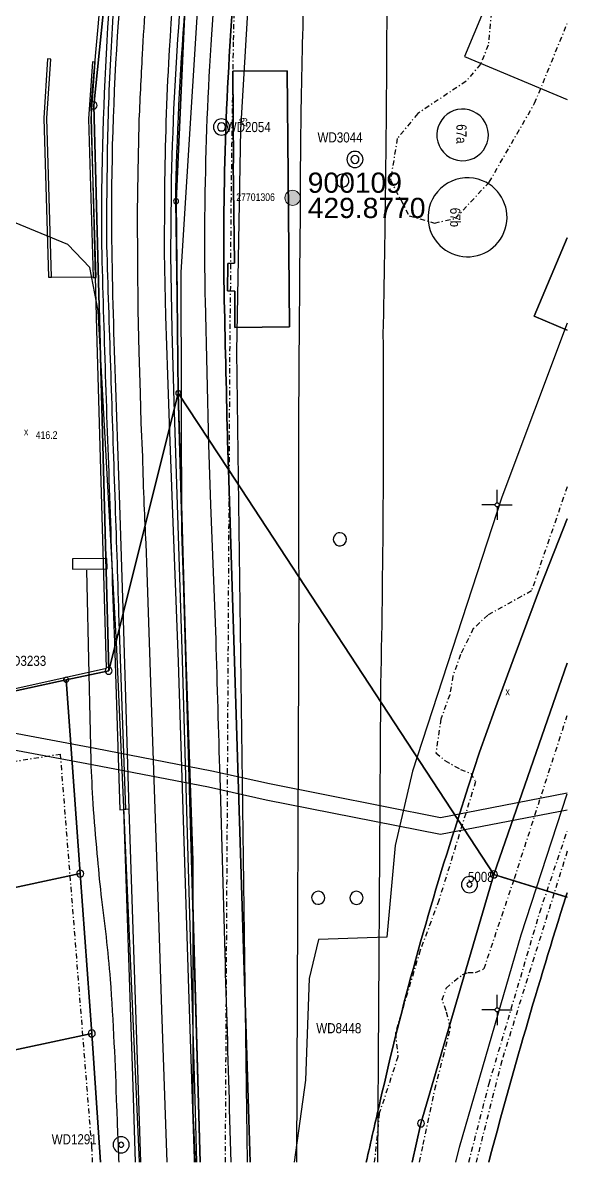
# Model space of a CAD drawing. Header units: metres. Extents: x 681758 to 682009, y 246535 to 246807.
# Drawn here: x 681853.1 to 681906.9, y 246534.9 to 246647.7 of the extents above; entities that cross this region are included whole.
import ezdxf

# ---------------------------------------------------------------- set-up
doc = ezdxf.new("R2010")
doc.units = ezdxf.units.M
doc.linetypes.add('DASHDOT', pattern=[1, 0.5, -0.25, 0, -0.25])
doc.layers.add('6 Referenzdaten', color=252, linetype='Continuous')
for name, color, linetype, lineweight in [('Fixpunkt', 5, 'Continuous', 0), ('Fixpunkt-Hoehe', 5, 'Continuous', 0), ('Fixpunkt-PNum', 5, 'Continuous', 0)]:
    doc.layers.add(name, color=color, linetype=linetype, lineweight=lineweight)
doc.styles.add('Arial Narrow', font='ARIALN.TTF')
doc.styles.get("Standard").update_dxf_attribs({"font": 'arial.ttf'})

# ---------------------------------------------------------------- blocks, each defined once
blk = doc.blocks.new('C990')
at = {"layer": 'Fixpunkt'}
h = blk.add_hatch(color=256, dxfattribs=at)
edge = h.paths.add_edge_path()
edge.add_arc((0, 0), 0.75, 0, 360)
blk.add_circle((0, 0), 0.75, dxfattribs=at)

msp = doc.modelspace()

# ---------------------------------------------------------------- linework, layer by layer
at = {"layer": '6 Referenzdaten', "linetype": 'Continuous'}
for points in [[(681896.64961, 246774.04574), (681891.685, 246764.095), (681886.007, 246751.885), (681880.933, 246739.422), (681876.452, 246726.739), (681872.614, 246713.864), (681870.067, 246704.497), (681867.892, 246694.956), (681865.977, 246685.359), (681864.324, 246675.695), (681863.851, 246675.948), (681861.589, 246654.165), (681860.086, 246639.543), (681861.57, 246583.571), (681857.362, 246582.672), (681858.755, 246563.49), (681859.899, 246547.665), (681860.75861, 246534.91539)], [(681906.92963, 246762.27662), (681905.319, 246761.048), (681901.139, 246753.218), (681893.754, 246737.283), (681887.285, 246720.961), (681881.81, 246704.313), (681878.558, 246705.187), (681874.249, 246686.675), (681871.114, 246667.94), (681869.112, 246649.061), (681868.231, 246630.068), (681868.46, 246611.07), (681870.63177, 246534.91539)], [(681875.2902, 246534.91539), (681874.262, 246615.19), (681874.659, 246637.175), (681875.587, 246653.272), (681880.117, 246684.827), (681875.129, 246686.153), (681872.816, 246672.471), (681870.442, 246650.971), (681868.723, 246623.024), (681868.789, 246597.348), (681869.908, 246564.802), (681869.91, 246540.061), (681870.13987, 246534.91539)], [(681906.92963, 246668.75388), (681896.76, 246644.389), (681906.92963, 246640.13253)], [(681906.92963, 246668.75388), (681896.76, 246644.389), (681906.92963, 246640.13253)], [(681855.912, 246622.552), (681855.445, 246638.292), (681855.832, 246644.122), (681855.526, 246644.142), (681855.139, 246638.298), (681855.607, 246622.555), (681855.912, 246622.552)], [(681860.317, 246622.514), (681859.851, 246638.212), (681860.223, 246643.83), (681859.956, 246643.848), (681859.583, 246638.217), (681860.05, 246622.516), (681860.317, 246622.514)], [(681879.467, 246617.608), (681874.043, 246617.571), (681874.049, 246621.163), (681873.339, 246621.197), (681873.371, 246623.895), (681874.002, 246623.912), (681873.887, 246633.85), (681873.921, 246633.814), (681873.846, 246642.934), (681879.234, 246642.953), (681879.329, 246632.592), (681879.467, 246617.608)], [(681879.467, 246617.608), (681879.329, 246632.592), (681879.234, 246642.953), (681873.846, 246642.934), (681873.921, 246633.814), (681873.887, 246633.85), (681874.002, 246623.912), (681873.371, 246623.895), (681873.339, 246621.197), (681874.049, 246621.163), (681874.043, 246617.571), (681879.467, 246617.608)], [(681861.373, 246629.147), (681861.445, 246634.113)], [(681864.6172, 246534.91539), (681862.392, 246585.722), (681860.544, 246619.214), (681859.721, 246623.508), (681857.542, 246625.775), (681846.391, 246630.351), (681842.845, 246631.357), (681831.013, 246629.331), (681825.625, 246629.571), (681813.358, 246626.157), (681794.506, 246628.169)], [(681867.728, 246624.759), (681867.775, 246631.052)], [(681861.392, 246625.642), (681861.373, 246629.147)], [(681906.92963, 246626.42006), (681903.678, 246618.671), (681906.92963, 246617.30694)], [(681906.92963, 246617.30694), (681903.678, 246618.671), (681906.92963, 246626.42006)], [(681867.838, 246617.281), (681867.728, 246624.759)], [(681860.05, 246622.516), (681855.912, 246622.552)], [(681906.92963, 246618.00137), (681900.469, 246600.774), (681891.622, 246573.628), (681889.898, 246566.264), (681889.087, 246557.202), (681882.312, 246556.975), (681881.388, 246553.088), (681881.037, 246543.03), (681879.91564, 246534.91539)], [(681868.055, 246610.235), (681867.838, 246617.281)], [(681875.55974, 246534.91539), (681875.404, 246540.207), (681873.428, 246603.484), (681868.46, 246611.07), (681861.57, 246583.571), (681857.362, 246582.672), (681858.755, 246563.49), (681859.899, 246547.665), (681860.75861, 246534.91539)], [(681868.385, 246600), (681868.055, 246610.235)], [(681862.234, 246600), (681862.176, 246601.696)], [(681900, 246600.2), (681900, 246601.5)], [(681868.879, 246584.653), (681868.385, 246600)], [(681899.8, 246600), (681898.5, 246600)], [(681900, 246599.8), (681900, 246598.5)], [(681900.2, 246600), (681901.5, 246600)], [(681906.92963, 246598.61919), (681904.293, 246591.919), (681901.577, 246584.664), (681899.759, 246579.731), (681898.26, 246575.51), (681897.119, 246572.079), (681896.111, 246568.851), (681899.677, 246563.406), (681906.92963, 246584.34015)], [(681861.414, 246593.674), (681861.403, 246594.679), (681857.976, 246594.643), (681857.987, 246593.639), (681861.414, 246593.674)], [(681863.26, 246569.844), (681862.613, 246588.466)], [(681870.144, 246539.922), (681868.879, 246584.653)], [(681891.60817, 246534.91539), (681892.467, 246538.753), (681899.677, 246563.406), (681906.92963, 246584.34015)], [(681906.92963, 246584.34015), (681899.677, 246563.406), (681906.92963, 246561.14068)], [(681858.755, 246563.49), (681857.362, 246582.672), (681831.76, 246577.111), (681824.414, 246575.516), (681820.973, 246574.768), (681824.946, 246556.253), (681838.635, 246559.186), (681858.755, 246563.49)], [(681860.75861, 246534.91539), (681859.899, 246547.665), (681858.755, 246563.49), (681857.362, 246582.672), (681845.364, 246580.066), (681845.782, 246579.065), (681847.952, 246575.604), (681848.897, 246574.096), (681843.527, 246573.064), (681848.903, 246561.382), (681849.248, 246545.389), (681851.5001, 246534.91539)], [(681906.92963, 246571.44759), (681894.389, 246569.008), (681877.494, 246572.371), (681871.764, 246573.636), (681860.227, 246575.875), (681836.16, 246580.396), (681823.589, 246577.649), (681818.029, 246577.79), (681804.028, 246580.948), (681789.145, 246582.454), (681786.524, 246581.457), (681784.292, 246579.69), (681782.897, 246576.882), (681764.176, 246535.614), (681763.70778, 246534.91539)], [(681765.61692, 246534.91539), (681784.329, 246576.17), (681785.564, 246578.656), (681787.324, 246580.049), (681789.361, 246580.824), (681803.678, 246579.386), (681817.822, 246576.211), (681823.669, 246576.029), (681836.174, 246578.762), (681859.927, 246574.304), (681871.46, 246572.066), (681877.148, 246570.809), (681894.397, 246567.38), (681906.92963, 246569.81806)], [(681895.91301, 246534.91539), (681896.266, 246536.391), (681902.364, 246557.441), (681906.92963, 246571.37074)], [(681863.26, 246569.844), (681863.033, 246569.833)], [(681863.579, 246569.859), (681863.26, 246569.844)], [(681859.899, 246547.665), (681858.755, 246563.49), (681838.635, 246559.186), (681824.946, 246556.253), (681828.244, 246540.899), (681831.176, 246541.53), (681841.963, 246543.832), (681859.899, 246547.665)], [(681906.92963, 246561.14068), (681899.677, 246563.406), (681892.467, 246538.753), (681891.60817, 246534.91539)], [(681900, 246550.2), (681900, 246551.5)], [(681899.8, 246550), (681898.5, 246550)], [(681900.2, 246550), (681901.5, 246550)], [(681900, 246549.8), (681900, 246548.5)], [(681860.75861, 246534.91539), (681859.899, 246547.665), (681841.963, 246543.832), (681831.176, 246541.53), (681828.244, 246540.899), (681829.52484, 246534.91539)], [(681870.27871, 246534.91539), (681870.144, 246539.922)]]:
    msp.add_lwpolyline(points, dxfattribs=at)
for points in [[(681896.80059, 246774.04574), (681891.81, 246763.993, 0.029741), (681880.933, 246739.422, 0.024461), (681872.614, 246713.864, 0.02031), (681867.892, 246694.956, 0.018273), (681864.324, 246675.695, 0.029687), (681860.932, 246634.265), (681860.848, 246630.977), (681860.855, 246625.668, 0.002999), (681861.692, 246600, 0.002427), (681862.143, 246586.39), (681862.684, 246569.817), (681863.033, 246569.833), (681863.912, 246543.441), (681864.19178, 246534.91539)], [(681898.58578, 246774.04574, 0.002782), (681892.14, 246761.164, 0.016063), (681884.212, 246743.714, 0.013126), (681878.847, 246729.632, 0.01278), (681874.497, 246715.85, 0.006967), (681871.486, 246704.797, 0.010888), (681868.478, 246691.934, 0.007298), (681866.512, 246681.804, 0.013019), (681865.04, 246672.116, 0.015108), (681862.512, 246647.753, 0.020047), (681861.856, 246626.204, 0.007122), (681862.258, 246611.604), (681862.625, 246600), (681862.96, 246589.736), (681863.579, 246569.859), (681864.463, 246543.062), (681864.73311, 246534.91539)], [(681870.63177, 246534.91539), (681868.46, 246611.07), (681868.231, 246630.068), (681869.112, 246649.061), (681871.114, 246667.94), (681874.249, 246686.675), (681878.558, 246705.187), (681878.633, 246706.228), (681877.852, 246706.297, -0.027439), (681887.796, 246737.119, -0.027028), (681900.826, 246766.214), (681905.00143, 246774.04574)], [(681899.38741, 246774.04574, 0.001202), (681898.695, 246771.578, 0.004445), (681896.233, 246762.575, 0.007536), (681894.209, 246754.622, 0.019527), (681887.366, 246720.87, 0.014498), (681883.834, 246696.593, 0.022759), (681880.991, 246654.545, 0.008923), (681880.505, 246628.771), (681880.454, 246622.999), (681880.406, 246616.331, 0.002633), (681880.343, 246600, 0.001186), (681880.372, 246592.409), (681880.14041, 246534.91539)], [(681888.20556, 246534.91539), (681888.485, 246581.054, 0.003219), (681888.74, 246600, 0.002901), (681888.739, 246616.89, 0.004015), (681889.11, 246648.52), (681889.325, 246655.127), (681889.447, 246658.952, -0.014323), (681890.753, 246681.012, -0.012839), (681892.843, 246701.568, -0.014174), (681897.164, 246728.727, -0.014893), (681902.523, 246753.909, -0.008685), (681906.92963, 246770.51567)], [(681867.3538, 246534.91539), (681867.227, 246538.685), (681866.828, 246549.987), (681866.414, 246563.237), (681865.845, 246579.452), (681865.375, 246593.332), (681865.267, 246596.169, -0.002339), (681865.096, 246600.028, -0.003174), (681864.941, 246604.759), (681864.794, 246608.11), (681864.702, 246611.071), (681864.587, 246615.136), (681864.498, 246619.271), (681864.449, 246623.96), (681864.43, 246628.86), (681864.479, 246632.935), (681864.58, 246637.72, -0.00218), (681864.913, 246644.584, -0.009896), (681865.69, 246654.987, -0.021422), (681869.399, 246683.04, -0.016663), (681874.766, 246706.739, -0.031025), (681884.686, 246737.555, -0.024329), (681897.022, 246765.53)], [(681873.68831, 246534.91539), (681873.534, 246540.154, 0.000972), (681873.083, 246555.576), (681872.586, 246573.071, 0.00059), (681872.19, 246586.676), (681871.689, 246600), (681871.464, 246605.97), (681871.135, 246620.226, -0.007745), (681871.112, 246629.91, -0.013149), (681871.761, 246646.567, -0.015228), (681873.241, 246662.068, -0.019044), (681875.952, 246680.599)], [(681861.57, 246583.571), (681860.086, 246639.543), (681861.589, 246654.165), (681833.605, 246669.171), (681826.983, 246655.49, 0.081957), (681818.643, 246627.254, 0.081953), (681819.814, 246597.835), (681824.38, 246575.682), (681824.414, 246575.516), (681831.76, 246577.111), (681857.362, 246582.672), (681861.57, 246583.571)], [(681867.775, 246631.052, -0.029966), (681870.677, 246668.027)], [(681871.114, 246667.94, 0.029719), (681868.171, 246630.087), (681868.46, 246611.07), (681868.775, 246600), (681870.63159, 246534.91539)], [(681870.06653, 246534.91539), (681870.057, 246535.229), (681869.499, 246552.096), (681868.478, 246584.446), (681867.893, 246600), (681867.588, 246608.078), (681867.431, 246612.869), (681867.215, 246618.668), (681867.097, 246625.029), (681867.111, 246630.432, -0.010588), (681867.518, 246643.748, -0.016357), (681869.375, 246664.721, -0.02089)], [(681875.099, 246661.862, 0.015118), (681873.628, 246646.445, 0.013163), (681872.982, 246629.885, 0.007796), (681873.005, 246620.265, -0.00007), (681873.334, 246606.023, -0.000015), (681873.428, 246603.484), (681881.006, 246591.914), (681887.966, 246581.287), (681896.111, 246568.851), (681897.119, 246572.079), (681898.26, 246575.51), (681899.759, 246579.731), (681901.577, 246584.664), (681904.293, 246591.919), (681906.92963, 246598.61919)], [(681861.29, 246651.255), (681860.086, 246639.543), (681861.57, 246583.571), (681868.46, 246611.07), (681873.428, 246603.484, 0.000015), (681873.334, 246606.023, 0.00007), (681873.005, 246620.265, -0.007796), (681872.982, 246629.885, -0.013163), (681873.628, 246646.445, -0.015118), (681875.099, 246661.862, -0.023964)], [(681861.772, 246644.141, -0.009893), (681862.449, 246653.941)], [(681849.073, 246649.389), (681849.622, 246647.555), (681851.071, 246646.755), (681850.284, 246645.224, 0.052584), (681845.405, 246631.174, 0.054153), (681843.679, 246618.394, 0.062564), (681844.927, 246602.473), (681847.102, 246592.182), (681845.703, 246591.897), (681844.467, 246590.175), (681844.708, 246588.644), (681834.185, 246586.333), (681834.846, 246583.095), (681844.451, 246585.179), (681845.534, 246580.406), (681852.488, 246581.865), (681861.354, 246583.826), (681860.997, 246596.52), (681860.383, 246617.331), (681859.843, 246639.623), (681860.996, 246652.52)], [(681861.445, 246634.113, -0.008275), (681861.772, 246644.141)], [(681860.086, 246639.893, 1), (681860.086, 246639.193, 1), (681860.086, 246639.893)], [(681894.435, 246635.245, 1.462875), (681897.231, 246639.092, 0.683585), (681894.435, 246635.245)], [(681871.93, 246637.412, 1), (681873.53, 246637.412, 1), (681871.93, 246637.412)], [(681872.33, 246637.412, 1), (681873.13, 246637.412, 1), (681872.33, 246637.412)], [(681885.132, 246634.197, 1), (681886.732, 246634.197, 1), (681885.132, 246634.197)], [(681885.532, 246634.197, 1), (681886.332, 246634.197, 1), (681885.532, 246634.197)], [(681884.643, 246632.74, 0.984083), (681884.712, 246631.442, 1.016174), (681884.643, 246632.74)], [(681893.196, 246628.983, 2.039414), (681898.538, 246632.092, 0.490337), (681893.196, 246628.983)], [(681868.231, 246630.318, 1), (681868.231, 246629.818, 1), (681868.231, 246630.318)], [(681862.176, 246601.696, -0.000667), (681861.392, 246625.642)], [(681868.46, 246611.32, 1), (681868.46, 246610.82, 1), (681868.46, 246611.32)], [(681887.04484, 246534.91539, -0.001121), (681888.437, 246540.989, -0.02332), (681896.111, 246568.851), (681887.966, 246581.287), (681881.006, 246591.914), (681873.428, 246603.484), (681875.404, 246540.207), (681875.55974, 246534.91539)], [(681862.613, 246588.466, 0.000606), (681862.234, 246600)], [(681884.431, 246597.241, 1.031218), (681884.491, 246595.943, 0.969727), (681884.431, 246597.241)], [(681862.59516, 246534.91539, 0.000079), (681862.503, 246537.341, 0.001303), (681862.377, 246540.405, 0.010228), (681861.748, 246553.02, 0.01306), (681860.834, 246561.435, -0.005498), (681860.446, 246565.452, -0.005837), (681860.039, 246570.429, -0.006607), (681859.831, 246574.664), (681859.631, 246583.23), (681859.425, 246593.536)], [(681861.57, 246583.921, 1), (681861.57, 246583.221, 1), (681861.57, 246583.921)], [(681906.92963, 246584.34015), (681899.677, 246563.406), (681900.706, 246563.085), (681900.835, 246563.045), (681906.792, 246561.184, -0.000147), (681906.92963, 246561.59558)], [(681857.362, 246582.922, 1), (681857.362, 246582.422, 1), (681857.362, 246582.922)], [(681891.60816, 246534.91539), (681892.467, 246538.753), (681899.677, 246563.406), (681896.111, 246568.851, 0.02332), (681888.437, 246540.989, 0.001121), (681887.04484, 246534.91539)], [(681858.755, 246563.84, 1), (681858.755, 246563.14, 1), (681858.755, 246563.84)], [(681899.17063, 246534.91539, -0.011802), (681906.792, 246561.184), (681900.835, 246563.045), (681900.706, 246563.085), (681899.677, 246563.406), (681892.467, 246538.753), (681891.60816, 246534.91539)], [(681899.677, 246563.756, 1), (681899.677, 246563.056, 1), (681899.677, 246563.756)], [(681896.463, 246562.396, 1), (681898.063, 246562.396, 1), (681896.463, 246562.396)], [(681897.013, 246562.396, 1), (681897.513, 246562.396, 1), (681897.013, 246562.396)], [(681882.295, 246561.747, 0.96878), (681882.265, 246560.448, 1.032226), (681882.295, 246561.747)], [(681886.096, 246560.435, 1), (681886.077, 246561.735, 1), (681886.096, 246560.435)], [(681906.92963, 246561.59558, 0.000147), (681906.792, 246561.184, 0.011802), (681899.17063, 246534.91539)], [(681859.899, 246548.015, 1), (681859.899, 246547.315, 1), (681859.899, 246548.015)], [(681892.467, 246539.103, 1), (681892.467, 246538.403, 1), (681892.467, 246539.103)], [(681862.007, 246536.641, 1), (681863.607, 246536.641, 1), (681862.007, 246536.641)], [(681862.557, 246536.641, 1), (681863.057, 246536.641, 1), (681862.557, 246536.641)]]:
    msp.add_lwpolyline(points, format="xyb", dxfattribs=at)
at = {"layer": '6 Referenzdaten', "linetype": 'DASHDOT'}
msp.add_lwpolyline([(681873.1199, 246534.91539), (681873.591, 246618.783, -0.003622), (681873.897, 246645.838, -0.010504), (681874.955, 246672.875, -0.040149), (681886.044, 246750.015), (681863.1, 246753.691)], format="xyb", dxfattribs=at)
msp.add_lwpolyline([(681873.1199, 246534.91539), (681873.591, 246618.783, -0.003622), (681873.897, 246645.838, -0.010504), (681874.955, 246672.875, -0.040149), (681886.044, 246750.015), (681863.1, 246753.691)], format="xyb", dxfattribs=at)
for points in [[(681906.92963, 246681.26592), (681905.288, 246679.866), (681899.76, 246672.624), (681899.595, 246670.226), (681902.393, 246664.972), (681902.806, 246660.809), (681899.856, 246653.112), (681899.114, 246645.501), (681898.351, 246643.625), (681896.926, 246641.933), (681892.143, 246638.744), (681890.123, 246636.265), (681889.441, 246632.143), (681891.296, 246628.614), (681893.813, 246627.891), (681895.879, 246628.364), (681899.211, 246631.946), (681903.708, 246639.754), (681906.92963, 246647.6496)], [(681906.92963, 246601.79037), (681903.394, 246591.474), (681899.08, 246589.086), (681897.638, 246587.742), (681896.372, 246585.174), (681895.622, 246583.052), (681895.306, 246581.2), (681894.436, 246578.788), (681893.939, 246575.44), (681894.841, 246574.686), (681896.372, 246573.808), (681897.382, 246573.432), (681897.862, 246572.602), (681894.232, 246560.824), (681892.385, 246555.896), (681889.936, 246547.7), (681890.183, 246545.346)], [(681898.706, 246554.078), (681901.712, 246563.008), (681906.92963, 246579.14743)], [(681834.625, 246571.811), (681856.768, 246575.324), (681859.864, 246536.47), (681859.95116, 246534.91539)], [(681897.19474, 246534.91539), (681899.211, 246542.702), (681904.217, 246559.648), (681906.92963, 246567.68792)], [(681906.92963, 246565.70174), (681900.455, 246544.951), (681897.91694, 246534.91539)], [(681893.84, 246542.113), (681895.393, 246548.227), (681894.958, 246549.912), (681894.572, 246550.992), (681894.961, 246552.133), (681895.754, 246552.85), (681896.573, 246553.488), (681897.114, 246553.708), (681897.863, 246553.703), (681898.706, 246554.078)], [(681890.183, 246545.345), (681888.344, 246539.759), (681887.84546, 246534.91539)], [(681892.3289, 246534.91539), (681892.685, 246536.654), (681893.84, 246542.113)]]:
    msp.add_lwpolyline(points, dxfattribs=at)
at = {"layer": '6 Referenzdaten', "linetype": 'Continuous'}
for centre in [(681900, 246600), (681900, 246550)]:
    msp.add_circle(centre, 0.2, dxfattribs=at)

# ---------------------------------------------------------------- block references
at = {"layer": 'Fixpunkt'}
ref = msp.add_blockref('C990', (681879.762, 246630.395, 429.877), dxfattribs=at)
ref.add_attrib('PNum', '900109', (681881.262, 246630.895, 429.877), dxfattribs={"layer": 'Fixpunkt-PNum', "height": 2})
ref.add_attrib('Hoehe', '429.8770', (681881.262, 246628.395, 429.877), dxfattribs={"layer": 'Fixpunkt-Hoehe', "height": 2})

# ---------------------------------------------------------------- texts
at = {"layer": '6 Referenzdaten', "style": 'Arial Narrow'}
for s, insert, char_height, width, attachment_point in [('WD2054', (681873.14853, 246636.89116), 1, 4.641, 7), ('WD3044', (681882.23053, 246635.86516), 1, 4.641, 7), ('27701306', (681876.102, 246630.456), 0.75, 3.969, 5), ('x', (681853.1869, 246606.87833), 0.75, 0.448875, 7), ('416.2', (681854.35221, 246606.52273), 0.75, 2.2365, 7), ('WD3233', (681850.93253, 246584.04316), 1, 4.641, 7), ('x', (681900.8219, 246581.15233), 0.75, 0.448875, 7), ('5008', (681897.11164, 246562.646), 1, 2.646, 7), ('WD8448', (681884.335, 246548.176), 1, 4.641, 5), ('WD1291', (681855.93124, 246536.67316), 1, 4.641, 7)]:
    msp.add_mtext(s, dxfattribs=dict(at, insert=insert, char_height=char_height, width=width, attachment_point=attachment_point))
at = {"layer": '6 Referenzdaten', "attachment_point": 5, "style": 'Arial Narrow'}
for s, insert, char_height, width, rotation in [('67', (681874.888, 246637.88), 0.75, 0.9922499, 270.450007), ('67a', (681896.464, 246636.727), 1, 1.9844998, 270.000007), ('67b', (681895.849, 246628.457), 1, 1.984499, 270.000007)]:
    msp.add_mtext(s, dxfattribs=dict(at, insert=insert, char_height=char_height, width=width, rotation=rotation))

doc.saveas('drawing.dxf')
